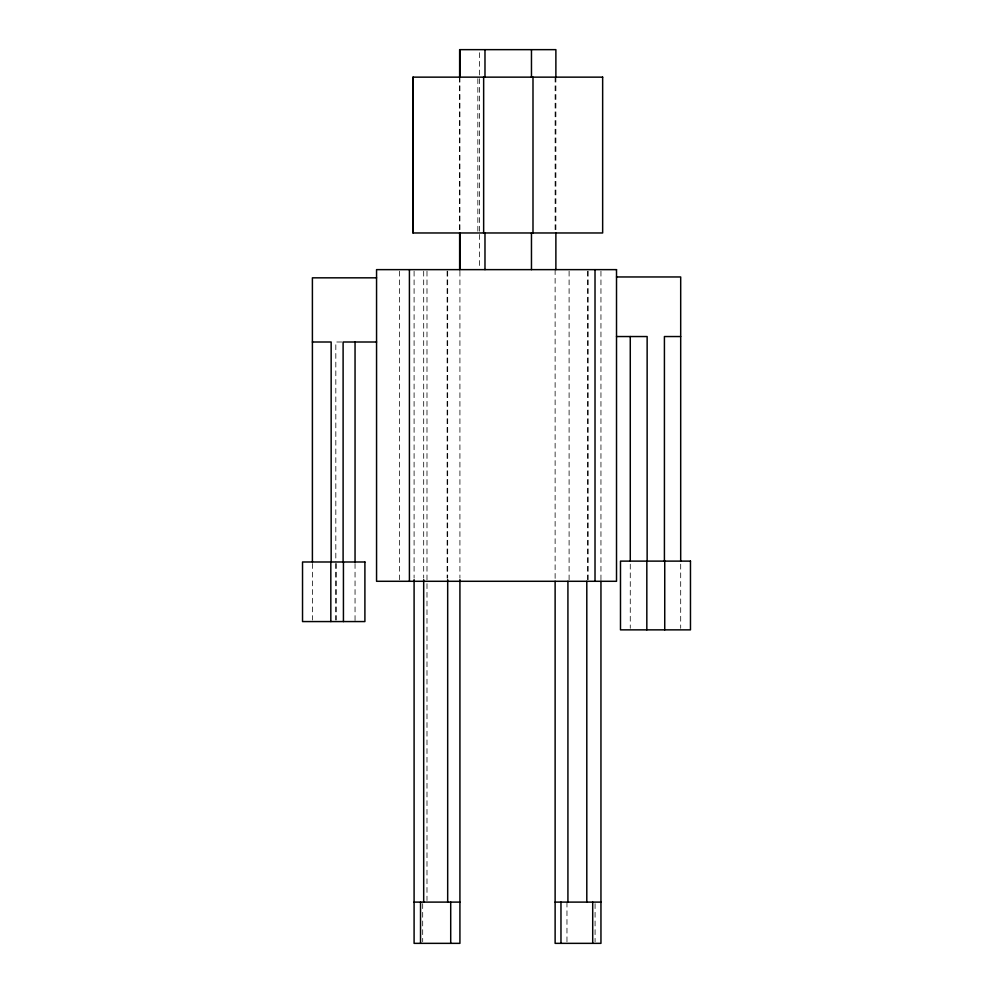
<?xml version="1.0" encoding="UTF-8"?>
<svg xmlns="http://www.w3.org/2000/svg" width="993" height="993" viewBox="0 0 993 993"><rect width="100%" height="100%" fill="white"/><g stroke="black" fill="none" stroke-linecap="round" stroke-linejoin="round"><path stroke-width="0.74" stroke-dasharray="4.96 3.72" d="M341.729 342.002L335.82 342.002L335.82 561.988M680.689 564.173L680.689 628.333M630.27 564.173L630.27 628.333M600.951 271.188L600.951 579.738M595.08 903.63L595.08 941.823M588.166 271.188L588.166 579.738M587.508 271.188L587.508 579.738M569.101 271.188L569.101 579.738M566.966 902.103L566.966 941.823M555.881 77.144L555.881 231.431M555.124 77.144L555.124 231.431M555.124 269.637L555.124 579.738M479.383 52.703L479.383 75.617M479.383 78.695L479.383 231.431M479.383 234.497L479.383 268.11M477.844 78.695L477.844 231.431M459.92 77.144L459.92 231.431M459.92 271.188L459.92 578.125M459.635 77.144L459.635 231.431M447.682 271.188L447.682 578.125M447.123 271.188L447.123 578.125M426.99 271.188L426.99 900.552M423.688 271.188L423.688 578.125M422.683 903.63L422.683 941.823M414.093 271.188L414.093 578.125M399.62 271.188L399.62 579.738M355.047 563.515L355.047 621.568M336.143 563.515L336.143 620.042M335.82 563.515L335.82 620.042M312.398 563.515L312.398 620.042"/><path stroke-width="1.49" d="M616.516 276.96L680.689 276.96L680.689 561.119M376.558 277.829L312.398 277.829L312.398 561.988M616.516 336.54L647.138 336.54L647.138 561.119M680.689 336.54L664.416 336.54L664.416 561.119M312.398 342.002L331.153 342.002L331.153 561.988M376.558 342.002L343.106 342.002L343.106 561.988M414.093 902.103L459.92 902.103M555.124 902.103L600.951 902.103M664.739 561.119L664.739 629.86M646.828 561.119L646.828 629.86M630.27 336.54L630.27 561.119M600.951 581.29L600.951 943.35L555.124 943.35L555.124 581.29M595.018 269.637L595.018 581.29M592.709 902.103L592.709 943.35M586.801 581.29L586.801 902.103M567.922 581.29L567.922 902.103M560.971 902.103L560.971 943.35M555.881 77.144L555.881 49.65L459.635 49.65L459.635 77.144M555.881 232.97L555.881 269.637M532.993 77.144L532.993 232.97M531.466 49.65L531.466 77.144M531.466 232.97L531.466 269.637M484.981 49.65L484.981 77.144M484.981 232.97L484.981 269.637M483.653 77.144L483.653 232.97M459.92 49.65L459.92 77.144M459.92 232.97L459.92 269.637M459.92 579.664L459.92 943.35L414.093 943.35L414.093 579.664M459.635 232.97L459.635 269.637M450.71 902.103L450.71 943.35M447.682 579.664L447.682 902.103M423.688 579.664L423.688 902.103M420.536 902.103L420.536 943.35M413.162 77.144L413.162 232.97M409.414 269.637L409.414 581.29M355.047 342.002L355.047 561.988M343.429 561.988L343.429 621.568M330.83 561.988L330.83 621.568M602.652 77.144L412.877 77.144L412.877 232.97L602.652 232.97L602.652 77.144M616.516 269.637L376.558 269.637L376.558 581.29L616.516 581.29L616.516 269.637M690.47 561.119L620.488 561.119L620.488 629.86L690.47 629.86L690.47 561.119M364.903 561.988L302.53 561.988L302.53 621.568L364.903 621.568L364.903 561.988"/></g></svg>
